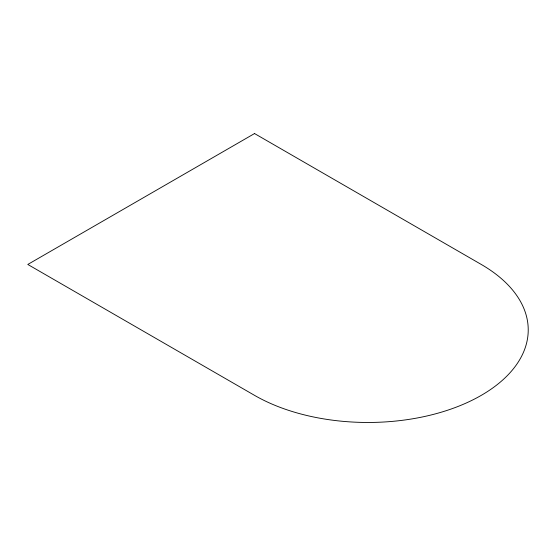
<?xml version="1.0" encoding="UTF-8"?>
<svg xmlns="http://www.w3.org/2000/svg" width="556" height="556" viewBox="0 0 556 556"><rect width="100%" height="100%" fill="white"/><g stroke="black" fill="none" stroke-linecap="round" stroke-linejoin="round"><path stroke-width="0.83" d="M254.537 133.551L27.8 264.454L254.537 395.358A160.323 92.56 0 0 0 481.267 395.358A160.323 92.56 0 0 0 481.267 264.454L254.537 133.551"/></g></svg>
